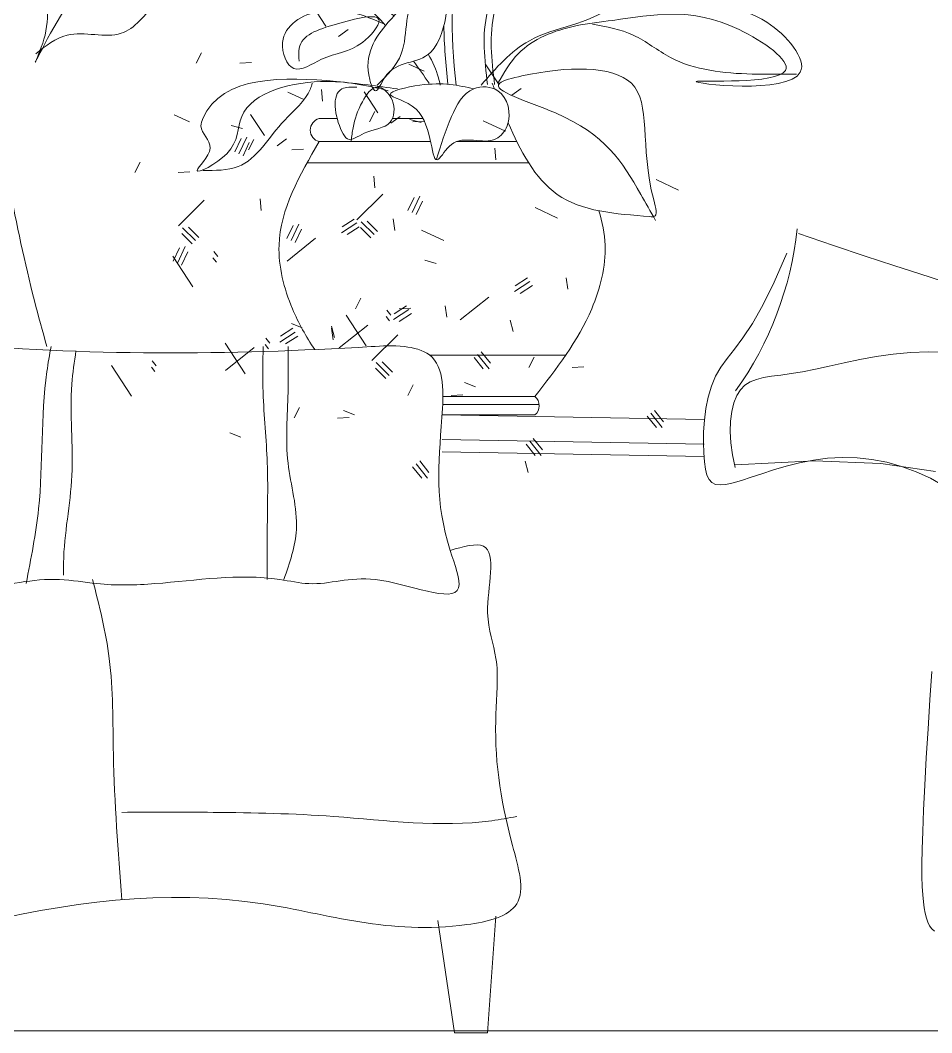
# Model space of a CAD drawing. Header units: metres. Extents: x -2 to 3328848, y -2 to 2725060.
# Drawn here: x 1663898.08 to 1663906.1, y 1363077.73 to 1363086.64 of the extents above; entities that cross this region are included whole.
import ezdxf

# ---------------------------------------------------------------- set-up
doc = ezdxf.new("R2010")
doc.units = ezdxf.units.M
doc.layers.get('0').update_dxf_attribs({"color": 253, "lineweight": 0})
doc.layers.add('8', color=253, linetype='Continuous', lineweight=0)
doc.layers.add('CYAN', color=253, linetype='Continuous', lineweight=0)

# ---------------------------------------------------------------- blocks, each defined once
blk = doc.blocks.new('A$C16C20323')
at = {"layer": '8'}
h = blk.add_hatch(dxfattribs=at)
h.set_pattern_fill('SWAMP', color=256, scale=10, angle=-25.01693, style=0)
h.set_pattern_definition([(205.017, (2187.62, -9811.43), (-208.1075, 145.6265), [31.75, -222.25]), (115.0169, (2173.24, -9818.15), (22.063, 253.0396), [15.875, -424.066]), (115.0169, (2169.64, -9819.83), (22.063, 253.0396), [12.7, -427.241]), (115.0169, (2176.83, -9816.47), (22.063, 253.0396), [12.7, -427.241]), (145.017, (2166.04, -9821.5), (22.0625, 253.0396), [10.16, -243.84]), (85.017, (2180.43, -9814.8), (230.17, 107.413), [10.16, -243.84])])
edge = h.paths.add_edge_path()
edge.add_spline(control_points=[(3949.4, 685.54), (3946.28, 686.68), (3943.15, 687.85), (3940.03, 689.03)], knot_values=[186.426901, 186.426901, 186.426901, 186.426901, 196.025939, 196.025939, 196.025939, 196.025939], degree=3, periodic=0)
edge.add_spline(control_points=[(3940.03, 689.03), (3922.48, 695.67), (3894.29, 707.06), (3866.72, 715.61), (3856.23, 718.86)], knot_values=[196.025939, 196.025939, 196.025939, 196.025939, 249.99819, 283.171243, 283.171243, 283.171243, 283.171243], degree=3, periodic=0)
edge.add_line((3856.23, 718.86), (3947.28, 969.25))
edge.add_spline(control_points=[(3947.28, 969.25), (3957.41, 965), (3984.03, 953.85), (4012.95, 944.47), (4030.67, 938.28)], knot_values=[196.025939, 196.025939, 196.025939, 196.025939, 229.198992, 283.171243, 283.171243, 283.171243, 283.171243], degree=3, periodic=0)
edge.add_spline(control_points=[(4030.67, 938.28), (4033.82, 937.18), (4036.96, 936.07), (4040.09, 934.94)], knot_values=[186.426901, 186.426901, 186.426901, 186.426901, 196.025939, 196.025939, 196.025939, 196.025939], degree=3, periodic=0)
edge.add_spline(control_points=[(4040.09, 934.94), (4075.75, 922.08), (4114.33, 904.91), (4139.31, 873.55), (4142.09, 869.71)], knot_values=[62.590189, 62.590189, 62.590189, 62.590189, 171.893266, 186.426901, 186.426901, 186.426901, 186.426901], degree=3, periodic=0)
edge.add_spline(control_points=[(4142.09, 869.71), (4145.32, 865.26), (4148.34, 860.58), (4151.22, 855.76)], knot_values=[45.709957, 45.709957, 45.709957, 45.709957, 62.590189, 62.590189, 62.590189, 62.590189], degree=3, periodic=0)
edge.add_spline(control_points=[(4151.22, 855.76), (4159, 842.68), (4165.68, 828.46), (4172.36, 814.24)], knot_values=[0, 0, 0, 0, 45.709957, 45.709957, 45.709957, 45.709957], degree=3, periodic=0)
edge.add_line((4172.36, 814.24), (4128.31, 693.09))
edge.add_spline(control_points=[(4128.31, 693.09), (4104.25, 681.94), (4046.11, 655), (3984.99, 672.49), (3949.4, 685.54)], knot_values=[0, 0, 0, 0, 77.123824, 186.426901, 186.426901, 186.426901, 186.426901], degree=3, periodic=0)
h = blk.add_hatch(dxfattribs=at)
h.set_pattern_fill('SWAMP', color=256, scale=10, angle=-25.01693, style=0)
h.set_pattern_definition([(205.017, (2037.35, -9862.43), (-208.1075, 145.6265), [31.75, -222.25]), (115.0169, (2022.97, -9869.14), (22.063, 253.0396), [15.875, -424.066]), (115.0169, (2019.37, -9870.82), (22.063, 253.0396), [12.7, -427.241]), (115.0169, (2026.56, -9867.46), (22.063, 253.0396), [12.7, -427.241]), (145.017, (2015.77, -9872.5), (22.0625, 253.0396), [10.16, -243.84]), (85.017, (2030.16, -9865.78), (230.17, 107.413), [10.16, -243.84])])
edge = h.paths.add_edge_path()
edge.add_spline(control_points=[(3799.13, 634.54), (3796, 635.69), (3792.88, 636.86), (3789.76, 638.04)], knot_values=[186.426901, 186.426901, 186.426901, 186.426901, 196.025939, 196.025939, 196.025939, 196.025939], degree=3, periodic=0)
edge.add_spline(control_points=[(3789.76, 638.04), (3772.21, 644.68), (3744.02, 656.06), (3716.45, 664.61), (3705.96, 667.87)], knot_values=[196.025939, 196.025939, 196.025939, 196.025939, 249.99819, 283.171243, 283.171243, 283.171243, 283.171243], degree=3, periodic=0)
edge.add_line((3705.96, 667.87), (3797.01, 918.26))
edge.add_spline(control_points=[(3797.01, 918.26), (3807.14, 914.01), (3833.76, 902.85), (3862.68, 893.47), (3880.4, 887.29)], knot_values=[196.025939, 196.025939, 196.025939, 196.025939, 229.198992, 283.171243, 283.171243, 283.171243, 283.171243], degree=3, periodic=0)
edge.add_spline(control_points=[(3880.4, 887.29), (3883.55, 886.19), (3886.69, 885.08), (3889.82, 883.95)], knot_values=[186.426901, 186.426901, 186.426901, 186.426901, 196.025939, 196.025939, 196.025939, 196.025939], degree=3, periodic=0)
edge.add_spline(control_points=[(3889.82, 883.95), (3925.48, 871.09), (3964.06, 853.92), (3989.04, 822.56), (3991.82, 818.72)], knot_values=[62.590189, 62.590189, 62.590189, 62.590189, 171.893266, 186.426901, 186.426901, 186.426901, 186.426901], degree=3, periodic=0)
edge.add_spline(control_points=[(3991.82, 818.72), (3995.05, 814.26), (3998.07, 809.59), (4000.94, 804.76)], knot_values=[45.709957, 45.709957, 45.709957, 45.709957, 62.590189, 62.590189, 62.590189, 62.590189], degree=3, periodic=0)
edge.add_spline(control_points=[(4000.94, 804.76), (4008.72, 791.69), (4015.41, 777.47), (4022.09, 763.25)], knot_values=[0, 0, 0, 0, 45.709957, 45.709957, 45.709957, 45.709957], degree=3, periodic=0)
edge.add_line((4022.09, 763.25), (3978.03, 642.09))
edge.add_spline(control_points=[(3978.03, 642.09), (3953.98, 630.95), (3895.84, 604), (3834.72, 621.49), (3799.13, 634.54)], knot_values=[0, 0, 0, 0, 77.123824, 186.426901, 186.426901, 186.426901, 186.426901], degree=3, periodic=0)
h = blk.add_hatch(dxfattribs=at)
h.set_pattern_fill('SWAMP', color=256, scale=10, angle=45, style=0)
h.set_pattern_definition([(237.018, (-6698.01, 415.2), (115.3844, -226.279), [31.75, -222.25]), (327.018, (-6706.66, 401.87), (253.6557, -13.2133), [15.875, -424.066]), (327.018, (-6708.82, 398.54), (253.6557, -13.2133), [12.7, -427.241]), (327.018, (-6704.5, 405.2), (253.6557, -13.2133), [12.7, -427.241]), (297.018, (-6710.98, 395.21), (253.6557, -13.2137), [10.16, -243.84]), (357.018, (-6702.34, 408.53), (138.2713, 213.0654), [10.16, -243.84])])
edge = h.paths.add_edge_path()
edge.add_spline(control_points=[(3941.82, 705.42), (3942.52, 702.16), (3943.24, 698.91), (3943.98, 695.65)], knot_values=[186.426901, 186.426901, 186.426901, 186.426901, 196.025939, 196.025939, 196.025939, 196.025939], degree=3, periodic=0)
edge.add_spline(control_points=[(3943.98, 695.65), (3948.12, 677.36), (3955.49, 647.86), (3960.14, 619.37), (3961.91, 608.52)], knot_values=[196.025939, 196.025939, 196.025939, 196.025939, 249.99819, 283.171243, 283.171243, 283.171243, 283.171243], degree=3, periodic=0)
edge.add_line((3961.91, 608.52), (4222.5, 664))
edge.add_spline(control_points=[(4222.5, 664), (4219.7, 674.62), (4212.34, 702.54), (4207.06, 732.48), (4203.39, 750.88)], knot_values=[196.025939, 196.025939, 196.025939, 196.025939, 229.198992, 283.171243, 283.171243, 283.171243, 283.171243], degree=3, periodic=0)
edge.add_spline(control_points=[(4203.39, 750.88), (4202.73, 754.15), (4202.07, 757.42), (4201.38, 760.68)], knot_values=[186.426901, 186.426901, 186.426901, 186.426901, 196.025939, 196.025939, 196.025939, 196.025939], degree=3, periodic=0)
edge.add_spline(control_points=[(4201.38, 760.68), (4193.59, 797.77), (4181.93, 838.36), (4154.34, 867.44), (4150.92, 870.73)], knot_values=[62.590189, 62.590189, 62.590189, 62.590189, 171.893266, 186.426901, 186.426901, 186.426901, 186.426901], degree=3, periodic=0)
edge.add_spline(control_points=[(4150.92, 870.73), (4146.95, 874.54), (4142.74, 878.18), (4138.36, 881.7)], knot_values=[45.709957, 45.709957, 45.709957, 45.709957, 62.590189, 62.590189, 62.590189, 62.590189], degree=3, periodic=0)
edge.add_spline(control_points=[(4138.36, 881.7), (4126.49, 891.21), (4113.33, 899.8), (4100.18, 908.39)], knot_values=[0, 0, 0, 0, 45.709957, 45.709957, 45.709957, 45.709957], degree=3, periodic=0)
edge.add_line((4100.18, 908.39), (3974.08, 881.55))
edge.add_spline(control_points=[(3974.08, 881.55), (3959.71, 859.27), (3924.97, 805.42), (3933.83, 742.47), (3941.82, 705.42)], knot_values=[0, 0, 0, 0, 77.123824, 186.426901, 186.426901, 186.426901, 186.426901], degree=3, periodic=0)
h = blk.add_hatch(dxfattribs=at)
h.set_pattern_fill('SWAMP', color=256, scale=10, angle=-25.01693, style=0)
h.set_pattern_definition([(205.017, (2142.41, -9886.72), (-208.1075, 145.6265), [31.75, -222.25]), (115.0169, (2128.03, -9893.43), (22.063, 253.0396), [15.875, -424.066]), (115.0169, (2124.43, -9895.11), (22.063, 253.0396), [12.7, -427.241]), (115.0169, (2131.62, -9891.75), (22.063, 253.0396), [12.7, -427.241]), (145.017, (2120.83, -9896.79), (22.0625, 253.0396), [10.16, -243.84]), (85.017, (2135.22, -9890.07), (230.17, 107.413), [10.16, -243.84])])
edge = h.paths.add_edge_path()
edge.add_spline(control_points=[(3904.19, 610.26), (3901.06, 611.4), (3897.94, 612.57), (3894.82, 613.75)], knot_values=[186.426901, 186.426901, 186.426901, 186.426901, 196.025939, 196.025939, 196.025939, 196.025939], degree=3, periodic=0)
edge.add_spline(control_points=[(3894.82, 613.75), (3877.27, 620.39), (3849.08, 631.77), (3821.51, 640.32), (3811.02, 643.58)], knot_values=[196.025939, 196.025939, 196.025939, 196.025939, 249.99819, 283.171243, 283.171243, 283.171243, 283.171243], degree=3, periodic=0)
edge.add_line((3811.02, 643.58), (3902.07, 893.97))
edge.add_spline(control_points=[(3902.07, 893.97), (3912.2, 889.72), (3938.82, 878.57), (3967.74, 869.18), (3985.46, 863)], knot_values=[196.025939, 196.025939, 196.025939, 196.025939, 229.198992, 283.171243, 283.171243, 283.171243, 283.171243], degree=3, periodic=0)
edge.add_spline(control_points=[(3985.46, 863), (3988.61, 861.9), (3991.75, 860.79), (3994.88, 859.66)], knot_values=[186.426901, 186.426901, 186.426901, 186.426901, 196.025939, 196.025939, 196.025939, 196.025939], degree=3, periodic=0)
edge.add_spline(control_points=[(3994.88, 859.66), (4030.54, 846.8), (4069.12, 829.63), (4094.1, 798.27), (4096.88, 794.43)], knot_values=[62.590189, 62.590189, 62.590189, 62.590189, 171.893266, 186.426901, 186.426901, 186.426901, 186.426901], degree=3, periodic=0)
edge.add_spline(control_points=[(4096.88, 794.43), (4100.11, 789.97), (4103.13, 785.3), (4106, 780.47)], knot_values=[45.709957, 45.709957, 45.709957, 45.709957, 62.590189, 62.590189, 62.590189, 62.590189], degree=3, periodic=0)
edge.add_spline(control_points=[(4106, 780.47), (4113.78, 767.4), (4120.47, 753.18), (4127.15, 738.96)], knot_values=[0, 0, 0, 0, 45.709957, 45.709957, 45.709957, 45.709957], degree=3, periodic=0)
edge.add_line((4127.15, 738.96), (4083.09, 617.8))
edge.add_spline(control_points=[(4083.09, 617.8), (4059.04, 606.66), (4000.9, 579.72), (3939.78, 597.21), (3904.19, 610.26)], knot_values=[0, 0, 0, 0, 77.123824, 186.426901, 186.426901, 186.426901, 186.426901], degree=3, periodic=0)
h = blk.add_hatch(dxfattribs=at)
h.set_pattern_fill('SWAMP', color=256, scale=10, angle=-25.01693, style=0)
h.set_pattern_definition([(205.017, (2241.02, -9906.3), (-208.1075, 145.6265), [31.75, -222.25]), (115.0169, (2226.64, -9913.01), (22.063, 253.0396), [15.875, -424.066]), (115.0169, (2223.04, -9914.69), (22.063, 253.0396), [12.7, -427.241]), (115.0169, (2230.23, -9911.33), (22.063, 253.0396), [12.7, -427.241]), (145.017, (2219.44, -9916.36), (22.0625, 253.0396), [10.16, -243.84]), (85.017, (2233.83, -9909.65), (230.17, 107.413), [10.16, -243.84])])
edge = h.paths.add_edge_path()
edge.add_spline(control_points=[(4002.8, 590.68), (3999.67, 591.82), (3996.55, 592.99), (3993.43, 594.17)], knot_values=[186.426901, 186.426901, 186.426901, 186.426901, 196.025939, 196.025939, 196.025939, 196.025939], degree=3, periodic=0)
edge.add_spline(control_points=[(3993.43, 594.17), (3975.88, 600.81), (3947.69, 612.2), (3920.12, 620.75), (3909.63, 624)], knot_values=[196.025939, 196.025939, 196.025939, 196.025939, 249.99819, 283.171243, 283.171243, 283.171243, 283.171243], degree=3, periodic=0)
edge.add_line((3909.63, 624), (4000.68, 874.39))
edge.add_spline(control_points=[(4000.68, 874.39), (4010.81, 870.14), (4037.43, 858.99), (4066.35, 849.61), (4084.07, 843.42)], knot_values=[196.025939, 196.025939, 196.025939, 196.025939, 229.198992, 283.171243, 283.171243, 283.171243, 283.171243], degree=3, periodic=0)
edge.add_spline(control_points=[(4084.07, 843.42), (4087.22, 842.32), (4090.36, 841.21), (4093.49, 840.08)], knot_values=[186.426901, 186.426901, 186.426901, 186.426901, 196.025939, 196.025939, 196.025939, 196.025939], degree=3, periodic=0)
edge.add_spline(control_points=[(4093.49, 840.08), (4129.15, 827.22), (4167.73, 810.05), (4192.71, 778.69), (4195.49, 774.85)], knot_values=[62.590189, 62.590189, 62.590189, 62.590189, 171.893266, 186.426901, 186.426901, 186.426901, 186.426901], degree=3, periodic=0)
edge.add_spline(control_points=[(4195.49, 774.85), (4198.72, 770.4), (4201.74, 765.72), (4204.61, 760.9)], knot_values=[45.709957, 45.709957, 45.709957, 45.709957, 62.590189, 62.590189, 62.590189, 62.590189], degree=3, periodic=0)
edge.add_spline(control_points=[(4204.61, 760.9), (4212.4, 747.82), (4219.08, 733.6), (4225.76, 719.38)], knot_values=[0, 0, 0, 0, 45.709957, 45.709957, 45.709957, 45.709957], degree=3, periodic=0)
edge.add_line((4225.76, 719.38), (4181.7, 598.23))
edge.add_spline(control_points=[(4181.7, 598.23), (4157.65, 587.08), (4099.51, 560.14), (4038.39, 577.63), (4002.8, 590.68)], knot_values=[0, 0, 0, 0, 77.123824, 186.426901, 186.426901, 186.426901, 186.426901], degree=3, periodic=0)
h = blk.add_hatch(dxfattribs=at)
h.set_pattern_fill('SWAMP', color=256, scale=10, angle=45, style=0)
h.set_pattern_definition([(237.018, (-6848.29, 364.2), (115.3844, -226.279), [31.75, -222.25]), (327.018, (-6856.93, 350.88), (253.6557, -13.2133), [15.875, -424.066]), (327.018, (-6859.09, 347.55), (253.6557, -13.2133), [12.7, -427.241]), (327.018, (-6854.77, 354.21), (253.6557, -13.2133), [12.7, -427.241]), (297.018, (-6861.25, 344.22), (253.6557, -13.2137), [10.16, -243.84]), (357.018, (-6852.6, 357.54), (138.2713, 213.0654), [10.16, -243.84])])
edge = h.paths.add_edge_path()
edge.add_spline(control_points=[(3791.55, 654.42), (3792.25, 651.17), (3792.97, 647.91), (3793.71, 644.66)], knot_values=[186.426901, 186.426901, 186.426901, 186.426901, 196.025939, 196.025939, 196.025939, 196.025939], degree=3, periodic=0)
edge.add_spline(control_points=[(3793.71, 644.66), (3797.85, 626.36), (3805.22, 596.86), (3809.87, 568.37), (3811.64, 557.53)], knot_values=[196.025939, 196.025939, 196.025939, 196.025939, 249.99819, 283.171243, 283.171243, 283.171243, 283.171243], degree=3, periodic=0)
edge.add_line((3811.64, 557.53), (4072.23, 613.01))
edge.add_spline(control_points=[(4072.23, 613.01), (4069.43, 623.63), (4062.07, 651.54), (4056.78, 681.48), (4053.11, 699.88)], knot_values=[196.025939, 196.025939, 196.025939, 196.025939, 229.198992, 283.171243, 283.171243, 283.171243, 283.171243], degree=3, periodic=0)
edge.add_spline(control_points=[(4053.11, 699.88), (4052.46, 703.16), (4051.8, 706.42), (4051.11, 709.68)], knot_values=[186.426901, 186.426901, 186.426901, 186.426901, 196.025939, 196.025939, 196.025939, 196.025939], degree=3, periodic=0)
edge.add_spline(control_points=[(4051.11, 709.68), (4043.32, 746.78), (4031.66, 787.36), (4004.06, 816.45), (4000.65, 819.73)], knot_values=[62.590189, 62.590189, 62.590189, 62.590189, 171.893266, 186.426901, 186.426901, 186.426901, 186.426901], degree=3, periodic=0)
edge.add_spline(control_points=[(4000.65, 819.73), (3996.68, 823.55), (3992.47, 827.19), (3988.09, 830.7)], knot_values=[45.709957, 45.709957, 45.709957, 45.709957, 62.590189, 62.590189, 62.590189, 62.590189], degree=3, periodic=0)
edge.add_spline(control_points=[(3988.09, 830.7), (3976.22, 840.22), (3963.06, 848.81), (3949.9, 857.4)], knot_values=[0, 0, 0, 0, 45.709957, 45.709957, 45.709957, 45.709957], degree=3, periodic=0)
edge.add_line((3949.9, 857.4), (3823.81, 830.56))
edge.add_spline(control_points=[(3823.81, 830.56), (3809.44, 808.28), (3774.7, 754.43), (3783.55, 691.48), (3791.55, 654.42)], knot_values=[0, 0, 0, 0, 77.123824, 186.426901, 186.426901, 186.426901, 186.426901], degree=3, periodic=0)
h = blk.add_hatch(dxfattribs=at)
h.set_pattern_fill('SWAMP', color=256, scale=10, angle=45, style=0)
h.set_pattern_definition([(135, (-6628.95, -1192.85), (65.7397, 245.345), [31.75, -222.25]), (45, (-6640.18, -1181.62), (245.3448, 65.7397), [15.875, -424.066]), (45, (-6642.98, -1178.81), (245.3448, 65.7397), [12.7, -427.241]), (45, (-6637.37, -1184.43), (245.3448, 65.7397), [12.7, -427.241]), (75, (-6645.8, -1176), (245.3447, 65.74), [10.16, -243.84]), (15, (-6634.57, -1187.23), (179.605, -179.6047), [10.16, -243.84])])
edge = h.paths.add_edge_path()
edge.add_spline(control_points=[(3838.11, 738.71), (3838.12, 742.04), (3838.15, 745.37), (3838.19, 748.71)], knot_values=[186.426901, 186.426901, 186.426901, 186.426901, 196.025939, 196.025939, 196.025939, 196.025939], degree=3, periodic=0)
edge.add_spline(control_points=[(3838.19, 748.71), (3838.43, 767.47), (3839.5, 797.85), (3838.11, 826.69), (3837.59, 837.66)], knot_values=[196.025939, 196.025939, 196.025939, 196.025939, 249.99819, 283.171243, 283.171243, 283.171243, 283.171243], degree=3, periodic=0)
edge.add_line((3837.59, 837.66), (4104.02, 837.66))
edge.add_spline(control_points=[(4104.02, 837.66), (4103.49, 826.69), (4102.1, 797.85), (4103.17, 767.47), (4103.41, 748.71)], knot_values=[196.025939, 196.025939, 196.025939, 196.025939, 229.198992, 283.171243, 283.171243, 283.171243, 283.171243], degree=3, periodic=0)
edge.add_spline(control_points=[(4103.41, 748.71), (4103.45, 745.37), (4103.48, 742.04), (4103.49, 738.71)], knot_values=[186.426901, 186.426901, 186.426901, 186.426901, 196.025939, 196.025939, 196.025939, 196.025939], degree=3, periodic=0)
edge.add_spline(control_points=[(4103.49, 738.71), (4103.59, 700.8), (4100.64, 658.68), (4079.7, 624.48), (4077.05, 620.56)], knot_values=[62.590189, 62.590189, 62.590189, 62.590189, 171.893266, 186.426901, 186.426901, 186.426901, 186.426901], degree=3, periodic=0)
edge.add_spline(control_points=[(4077.05, 620.56), (4073.96, 616), (4070.6, 611.57), (4067.05, 607.21)], knot_values=[45.709957, 45.709957, 45.709957, 45.709957, 62.590189, 62.590189, 62.590189, 62.590189], degree=3, periodic=0)
edge.add_spline(control_points=[(4067.05, 607.21), (4057.42, 595.43), (4046.34, 584.29), (4035.26, 573.15)], knot_values=[0, 0, 0, 0, 45.709957, 45.709957, 45.709957, 45.709957], degree=3, periodic=0)
edge.add_line((4035.26, 573.15), (3906.34, 573.15))
edge.add_spline(control_points=[(3906.34, 573.15), (3887.65, 591.95), (3842.46, 637.38), (3838.01, 700.8), (3838.11, 738.71)], knot_values=[0, 0, 0, 0, 77.123824, 186.426901, 186.426901, 186.426901, 186.426901], degree=3, periodic=0)
h = blk.add_hatch(dxfattribs=at)
h.set_pattern_fill('SWAMP', color=256, scale=10, angle=45, style=0)
h.set_pattern_definition([(237.018, (-6743.23, 339.9), (115.3844, -226.279), [31.75, -222.25]), (327.018, (-6751.87, 326.59), (253.6557, -13.2133), [15.875, -424.066]), (327.018, (-6754.03, 323.26), (253.6557, -13.2133), [12.7, -427.241]), (327.018, (-6749.71, 329.92), (253.6557, -13.2133), [12.7, -427.241]), (297.018, (-6756.2, 319.93), (253.6557, -13.2137), [10.16, -243.84]), (357.018, (-6747.55, 333.25), (138.2713, 213.0654), [10.16, -243.84])])
edge = h.paths.add_edge_path()
edge.add_spline(control_points=[(3896.61, 630.14), (3897.31, 626.88), (3898.03, 623.63), (3898.77, 620.37)], knot_values=[186.426901, 186.426901, 186.426901, 186.426901, 196.025939, 196.025939, 196.025939, 196.025939], degree=3, periodic=0)
edge.add_spline(control_points=[(3898.77, 620.37), (3902.91, 602.07), (3910.28, 572.57), (3914.93, 544.09), (3916.7, 533.24)], knot_values=[196.025939, 196.025939, 196.025939, 196.025939, 249.99819, 283.171243, 283.171243, 283.171243, 283.171243], degree=3, periodic=0)
edge.add_line((3916.7, 533.24), (4177.29, 588.72))
edge.add_spline(control_points=[(4177.29, 588.72), (4174.49, 599.34), (4167.13, 627.25), (4161.84, 657.2), (4158.17, 675.6)], knot_values=[196.025939, 196.025939, 196.025939, 196.025939, 229.198992, 283.171243, 283.171243, 283.171243, 283.171243], degree=3, periodic=0)
edge.add_spline(control_points=[(4158.17, 675.6), (4157.52, 678.87), (4156.86, 682.14), (4156.17, 685.39)], knot_values=[186.426901, 186.426901, 186.426901, 186.426901, 196.025939, 196.025939, 196.025939, 196.025939], degree=3, periodic=0)
edge.add_spline(control_points=[(4156.17, 685.39), (4148.38, 722.49), (4136.72, 763.08), (4109.12, 792.16), (4105.71, 795.44)], knot_values=[62.590189, 62.590189, 62.590189, 62.590189, 171.893266, 186.426901, 186.426901, 186.426901, 186.426901], degree=3, periodic=0)
edge.add_spline(control_points=[(4105.71, 795.44), (4101.74, 799.26), (4097.53, 802.9), (4093.15, 806.41)], knot_values=[45.709957, 45.709957, 45.709957, 45.709957, 62.590189, 62.590189, 62.590189, 62.590189], degree=3, periodic=0)
edge.add_spline(control_points=[(4093.15, 806.41), (4081.28, 815.93), (4068.12, 824.52), (4054.96, 833.11)], knot_values=[0, 0, 0, 0, 45.709957, 45.709957, 45.709957, 45.709957], degree=3, periodic=0)
edge.add_line((4054.96, 833.11), (3928.87, 806.27))
edge.add_spline(control_points=[(3928.87, 806.27), (3914.5, 783.99), (3879.76, 730.14), (3888.61, 667.19), (3896.61, 630.14)], knot_values=[0, 0, 0, 0, 77.123824, 186.426901, 186.426901, 186.426901, 186.426901], degree=3, periodic=0)
h = blk.add_hatch(dxfattribs=at)
h.set_pattern_fill('SWAMP', color=256, scale=10, angle=45, style=0)
h.set_pattern_definition([(135, (-6473.97, -1198.04), (65.7397, 245.345), [31.75, -222.25]), (45, (-6485.19, -1186.82), (245.3448, 65.7397), [15.875, -424.066]), (45, (-6488, -1184.01), (245.3448, 65.7397), [12.7, -427.241]), (45, (-6482.38, -1189.62), (245.3448, 65.7397), [12.7, -427.241]), (75, (-6490.8, -1181.2), (245.3447, 65.74), [10.16, -243.84]), (15, (-6479.58, -1192.43), (179.605, -179.6047), [10.16, -243.84])])
edge = h.paths.add_edge_path()
edge.add_spline(control_points=[(3993.1, 733.51), (3993.11, 736.84), (3993.14, 740.17), (3993.18, 743.51)], knot_values=[186.426901, 186.426901, 186.426901, 186.426901, 196.025939, 196.025939, 196.025939, 196.025939], degree=3, periodic=0)
edge.add_spline(control_points=[(3993.18, 743.51), (3993.42, 762.27), (3994.49, 792.66), (3993.1, 821.49), (3992.57, 832.46)], knot_values=[196.025939, 196.025939, 196.025939, 196.025939, 249.99819, 283.171243, 283.171243, 283.171243, 283.171243], degree=3, periodic=0)
edge.add_line((3992.57, 832.46), (4259, 832.46))
edge.add_spline(control_points=[(4259, 832.46), (4258.47, 821.49), (4257.09, 792.66), (4258.16, 762.27), (4258.4, 743.51)], knot_values=[196.025939, 196.025939, 196.025939, 196.025939, 229.198992, 283.171243, 283.171243, 283.171243, 283.171243], degree=3, periodic=0)
edge.add_spline(control_points=[(4258.4, 743.51), (4258.44, 740.17), (4258.47, 736.84), (4258.48, 733.51)], knot_values=[186.426901, 186.426901, 186.426901, 186.426901, 196.025939, 196.025939, 196.025939, 196.025939], degree=3, periodic=0)
edge.add_spline(control_points=[(4258.48, 733.51), (4258.58, 695.6), (4255.62, 653.48), (4234.69, 619.29), (4232.03, 615.36)], knot_values=[62.590189, 62.590189, 62.590189, 62.590189, 171.893266, 186.426901, 186.426901, 186.426901, 186.426901], degree=3, periodic=0)
edge.add_spline(control_points=[(4232.03, 615.36), (4228.95, 610.81), (4225.59, 606.37), (4222.03, 602.02)], knot_values=[45.709957, 45.709957, 45.709957, 45.709957, 62.590189, 62.590189, 62.590189, 62.590189], degree=3, periodic=0)
edge.add_spline(control_points=[(4222.03, 602.02), (4212.41, 590.24), (4201.33, 579.1), (4190.25, 567.96)], knot_values=[0, 0, 0, 0, 45.709957, 45.709957, 45.709957, 45.709957], degree=3, periodic=0)
edge.add_line((4190.25, 567.96), (4061.33, 567.96))
edge.add_spline(control_points=[(4061.33, 567.96), (4042.63, 586.75), (3997.44, 632.19), (3993, 695.6), (3993.1, 733.51)], knot_values=[0, 0, 0, 0, 77.123824, 186.426901, 186.426901, 186.426901, 186.426901], degree=3, periodic=0)
h = blk.add_hatch(dxfattribs=at)
h.set_pattern_fill('SWAMP', color=256, scale=10, angle=45, style=0)
h.set_pattern_definition([(237.018, (-6644.62, 320.33), (115.3844, -226.279), [31.75, -222.25]), (327.018, (-6653.26, 307.01), (253.6557, -13.2133), [15.875, -424.066]), (327.018, (-6655.42, 303.68), (253.6557, -13.2133), [12.7, -427.241]), (327.018, (-6651.1, 310.34), (253.6557, -13.2133), [12.7, -427.241]), (297.018, (-6657.58, 300.36), (253.6557, -13.2137), [10.16, -243.84]), (357.018, (-6648.94, 313.67), (138.2713, 213.0654), [10.16, -243.84])])
edge = h.paths.add_edge_path()
edge.add_spline(control_points=[(3995.22, 610.56), (3995.92, 607.3), (3996.64, 604.05), (3997.38, 600.79)], knot_values=[186.426901, 186.426901, 186.426901, 186.426901, 196.025939, 196.025939, 196.025939, 196.025939], degree=3, periodic=0)
edge.add_spline(control_points=[(3997.38, 600.79), (4001.52, 582.5), (4008.89, 553), (4013.54, 524.51), (4015.31, 513.66)], knot_values=[196.025939, 196.025939, 196.025939, 196.025939, 249.99819, 283.171243, 283.171243, 283.171243, 283.171243], degree=3, periodic=0)
edge.add_line((4015.31, 513.66), (4275.9, 569.14))
edge.add_spline(control_points=[(4275.9, 569.14), (4273.1, 579.76), (4265.74, 607.68), (4260.45, 637.62), (4256.79, 656.02)], knot_values=[196.025939, 196.025939, 196.025939, 196.025939, 229.198992, 283.171243, 283.171243, 283.171243, 283.171243], degree=3, periodic=0)
edge.add_spline(control_points=[(4256.79, 656.02), (4256.13, 659.29), (4255.47, 662.56), (4254.78, 665.82)], knot_values=[186.426901, 186.426901, 186.426901, 186.426901, 196.025939, 196.025939, 196.025939, 196.025939], degree=3, periodic=0)
edge.add_spline(control_points=[(4254.78, 665.82), (4246.99, 702.91), (4235.33, 743.5), (4207.73, 772.58), (4204.32, 775.87)], knot_values=[62.590189, 62.590189, 62.590189, 62.590189, 171.893266, 186.426901, 186.426901, 186.426901, 186.426901], degree=3, periodic=0)
edge.add_spline(control_points=[(4204.32, 775.87), (4200.35, 779.68), (4196.14, 783.32), (4191.76, 786.84)], knot_values=[45.709957, 45.709957, 45.709957, 45.709957, 62.590189, 62.590189, 62.590189, 62.590189], degree=3, periodic=0)
edge.add_spline(control_points=[(4191.76, 786.84), (4179.89, 796.36), (4166.73, 804.94), (4153.57, 813.53)], knot_values=[0, 0, 0, 0, 45.709957, 45.709957, 45.709957, 45.709957], degree=3, periodic=0)
edge.add_line((4153.57, 813.53), (4027.48, 786.69))
edge.add_spline(control_points=[(4027.48, 786.69), (4013.11, 764.41), (3978.37, 710.57), (3987.23, 647.61), (3995.22, 610.56)], knot_values=[0, 0, 0, 0, 77.123824, 186.426901, 186.426901, 186.426901, 186.426901], degree=3, periodic=0)
h = blk.add_hatch(dxfattribs=at)
h.set_pattern_fill('SWAMP', color=256, scale=10, angle=45, style=0)
h.set_pattern_definition([(141.3596, (4718.45, 11388.06), (-236.553, -92.5115), [31.75, -222.25]), (231.3596, (4706.05, 11397.97), (-38.1588, -251.1169), [15.875, -424.066]), (231.3596, (4702.95, 11400.45), (-38.1588, -251.1169), [12.7, -427.241]), (231.3596, (4709.15, 11395.49), (-38.1588, -251.1169), [12.7, -427.241]), (201.3596, (4699.85, 11402.93), (-38.1593, -251.117), [10.16, -243.84]), (261.3596, (4712.25, 11393.02), (198.394, -158.6053), [10.16, -243.84])])
edge = h.paths.add_edge_path()
edge.add_spline(control_points=[(3958.2, 771.45), (3954.89, 771.08), (3951.58, 770.68), (3948.27, 770.27)], knot_values=[186.426901, 186.426901, 186.426901, 186.426901, 196.025939, 196.025939, 196.025939, 196.025939], degree=3, periodic=0)
edge.add_spline(control_points=[(3948.27, 770.27), (3929.65, 767.95), (3899.57, 763.52), (3870.76, 761.71), (3859.79, 761.01)], knot_values=[196.025939, 196.025939, 196.025939, 196.025939, 249.99819, 283.171243, 283.171243, 283.171243, 283.171243], degree=3, periodic=0)
edge.add_line((3859.79, 761.01), (3889.31, 496.22))
edge.add_spline(control_points=[(3889.31, 496.22), (3900.16, 497.96), (3928.66, 502.54), (3958.97, 504.84), (3977.64, 506.68)], knot_values=[196.025939, 196.025939, 196.025939, 196.025939, 229.198992, 283.171243, 283.171243, 283.171243, 283.171243], degree=3, periodic=0)
edge.add_spline(control_points=[(3977.64, 506.68), (3980.97, 507.01), (3984.28, 507.35), (3987.59, 507.71)], knot_values=[186.426901, 186.426901, 186.426901, 186.426901, 196.025939, 196.025939, 196.025939, 196.025939], degree=3, periodic=0)
edge.add_spline(control_points=[(3987.59, 507.71), (4025.28, 511.8), (4066.82, 519.41), (4098.48, 544), (4102.08, 547.07)], knot_values=[62.590189, 62.590189, 62.590189, 62.590189, 171.893266, 186.426901, 186.426901, 186.426901, 186.426901], degree=3, periodic=0)
edge.add_spline(control_points=[(4102.08, 547.07), (4106.27, 550.65), (4110.31, 554.47), (4114.24, 558.49)], knot_values=[45.709957, 45.709957, 45.709957, 45.709957, 62.590189, 62.590189, 62.590189, 62.590189], degree=3, periodic=0)
edge.add_spline(control_points=[(4114.24, 558.49), (4124.88, 569.36), (4134.72, 581.61), (4144.57, 593.86)], knot_values=[0, 0, 0, 0, 45.709957, 45.709957, 45.709957, 45.709957], degree=3, periodic=0)
edge.add_line((4144.57, 593.86), (4130.29, 721.98))
edge.add_spline(control_points=[(4130.29, 721.98), (4109.54, 738.48), (4059.38, 778.36), (3995.86, 775.75), (3958.2, 771.45)], knot_values=[0, 0, 0, 0, 77.123824, 186.426901, 186.426901, 186.426901, 186.426901], degree=3, periodic=0)
h = blk.add_hatch(dxfattribs=at)
h.set_pattern_fill('SWAMP', color=256, scale=10, angle=45, style=0)
h.set_pattern_definition([(141.3596, (4568.18, 11337.07), (-236.553, -92.5115), [31.75, -222.25]), (231.3596, (4555.78, 11346.98), (-38.1588, -251.1169), [15.875, -424.066]), (231.3596, (4552.68, 11349.46), (-38.1588, -251.1169), [12.7, -427.241]), (231.3596, (4558.88, 11344.5), (-38.1588, -251.1169), [12.7, -427.241]), (201.3596, (4549.58, 11351.93), (-38.1593, -251.117), [10.16, -243.84]), (261.3596, (4561.98, 11342.02), (198.394, -158.6053), [10.16, -243.84])])
edge = h.paths.add_edge_path()
edge.add_spline(control_points=[(3807.92, 720.46), (3804.62, 720.08), (3801.31, 719.68), (3798, 719.27)], knot_values=[186.426901, 186.426901, 186.426901, 186.426901, 196.025939, 196.025939, 196.025939, 196.025939], degree=3, periodic=0)
edge.add_spline(control_points=[(3798, 719.27), (3779.38, 716.95), (3749.3, 712.53), (3720.49, 710.71), (3709.52, 710.02)], knot_values=[196.025939, 196.025939, 196.025939, 196.025939, 249.99819, 283.171243, 283.171243, 283.171243, 283.171243], degree=3, periodic=0)
edge.add_line((3709.52, 710.02), (3739.03, 445.23))
edge.add_spline(control_points=[(3739.03, 445.23), (3749.88, 446.97), (3778.38, 451.54), (3808.7, 453.85), (3827.37, 455.68)], knot_values=[196.025939, 196.025939, 196.025939, 196.025939, 229.198992, 283.171243, 283.171243, 283.171243, 283.171243], degree=3, periodic=0)
edge.add_spline(control_points=[(3827.37, 455.68), (3830.69, 456.01), (3834.01, 456.35), (3837.32, 456.71)], knot_values=[186.426901, 186.426901, 186.426901, 186.426901, 196.025939, 196.025939, 196.025939, 196.025939], degree=3, periodic=0)
edge.add_spline(control_points=[(3837.32, 456.71), (3875.01, 460.81), (3916.54, 468.41), (3948.21, 493), (3951.81, 496.08)], knot_values=[62.590189, 62.590189, 62.590189, 62.590189, 171.893266, 186.426901, 186.426901, 186.426901, 186.426901], degree=3, periodic=0)
edge.add_spline(control_points=[(3951.81, 496.08), (3956, 499.65), (3960.04, 503.48), (3963.97, 507.5)], knot_values=[45.709957, 45.709957, 45.709957, 45.709957, 62.590189, 62.590189, 62.590189, 62.590189], degree=3, periodic=0)
edge.add_spline(control_points=[(3963.97, 507.5), (3974.61, 518.37), (3984.45, 530.62), (3994.3, 542.86)], knot_values=[0, 0, 0, 0, 45.709957, 45.709957, 45.709957, 45.709957], degree=3, periodic=0)
edge.add_line((3994.3, 542.86), (3980.02, 670.99))
edge.add_spline(control_points=[(3980.02, 670.99), (3959.27, 687.48), (3909.11, 727.36), (3845.59, 724.76), (3807.92, 720.46)], knot_values=[0, 0, 0, 0, 77.123824, 186.426901, 186.426901, 186.426901, 186.426901], degree=3, periodic=0)
h = blk.add_hatch(dxfattribs=at)
h.set_pattern_fill('SWAMP', color=256, scale=10, angle=45, style=0)
h.set_pattern_definition([(135, (-6641.98, -1315), (65.7397, 245.345), [31.75, -222.25]), (45, (-6653.2, -1303.77), (245.3448, 65.7397), [15.875, -424.066]), (45, (-6656.01, -1300.96), (245.3448, 65.7397), [12.7, -427.241]), (45, (-6650.4, -1306.58), (245.3448, 65.7397), [12.7, -427.241]), (75, (-6658.81, -1298.16), (245.3447, 65.74), [10.16, -243.84]), (15, (-6647.6, -1309.38), (179.605, -179.6047), [10.16, -243.84])])
edge = h.paths.add_edge_path()
edge.add_spline(control_points=[(3825.08, 616.56), (3825.09, 619.89), (3825.12, 623.22), (3825.17, 626.56)], knot_values=[186.426901, 186.426901, 186.426901, 186.426901, 196.025939, 196.025939, 196.025939, 196.025939], degree=3, periodic=0)
edge.add_spline(control_points=[(3825.17, 626.56), (3825.41, 645.32), (3826.48, 675.71), (3825.09, 704.54), (3824.56, 715.51)], knot_values=[196.025939, 196.025939, 196.025939, 196.025939, 249.99819, 283.171243, 283.171243, 283.171243, 283.171243], degree=3, periodic=0)
edge.add_line((3824.56, 715.51), (4090.99, 715.51))
edge.add_spline(control_points=[(4090.99, 715.51), (4090.46, 704.54), (4089.08, 675.71), (4090.14, 645.32), (4090.39, 626.56)], knot_values=[196.025939, 196.025939, 196.025939, 196.025939, 229.198992, 283.171243, 283.171243, 283.171243, 283.171243], degree=3, periodic=0)
edge.add_spline(control_points=[(4090.39, 626.56), (4090.43, 623.22), (4090.46, 619.89), (4090.47, 616.56)], knot_values=[186.426901, 186.426901, 186.426901, 186.426901, 196.025939, 196.025939, 196.025939, 196.025939], degree=3, periodic=0)
edge.add_spline(control_points=[(4090.47, 616.56), (4090.57, 578.65), (4087.61, 536.53), (4066.68, 502.34), (4064.02, 498.41)], knot_values=[62.590189, 62.590189, 62.590189, 62.590189, 171.893266, 186.426901, 186.426901, 186.426901, 186.426901], degree=3, periodic=0)
edge.add_spline(control_points=[(4064.02, 498.41), (4060.94, 493.86), (4057.58, 489.42), (4054.02, 485.07)], knot_values=[45.709957, 45.709957, 45.709957, 45.709957, 62.590189, 62.590189, 62.590189, 62.590189], degree=3, periodic=0)
edge.add_spline(control_points=[(4054.02, 485.07), (4044.39, 473.29), (4033.31, 462.15), (4022.23, 451.01)], knot_values=[0, 0, 0, 0, 45.709957, 45.709957, 45.709957, 45.709957], degree=3, periodic=0)
edge.add_line((4022.23, 451.01), (3893.32, 451.01))
edge.add_spline(control_points=[(3893.32, 451.01), (3874.62, 469.8), (3829.43, 515.24), (3824.98, 578.65), (3825.08, 616.56)], knot_values=[0, 0, 0, 0, 77.123824, 186.426901, 186.426901, 186.426901, 186.426901], degree=3, periodic=0)
h = blk.add_hatch(dxfattribs=at)
h.set_pattern_fill('SWAMP', color=256, scale=10, angle=45, style=0)
h.set_pattern_definition([(141.3596, (4673.24, 11312.78), (-236.553, -92.5115), [31.75, -222.25]), (231.3596, (4660.84, 11322.69), (-38.1588, -251.1169), [15.875, -424.066]), (231.3596, (4657.74, 11325.17), (-38.1588, -251.1169), [12.7, -427.241]), (231.3596, (4663.94, 11320.21), (-38.1588, -251.1169), [12.7, -427.241]), (201.3596, (4654.64, 11327.65), (-38.1593, -251.117), [10.16, -243.84]), (261.3596, (4667.04, 11317.73), (198.394, -158.6053), [10.16, -243.84])])
edge = h.paths.add_edge_path()
edge.add_spline(control_points=[(3912.98, 696.17), (3909.68, 695.79), (3906.37, 695.4), (3903.06, 694.98)], knot_values=[186.426901, 186.426901, 186.426901, 186.426901, 196.025939, 196.025939, 196.025939, 196.025939], degree=3, periodic=0)
edge.add_spline(control_points=[(3903.06, 694.98), (3884.44, 692.66), (3854.36, 688.24), (3825.55, 686.42), (3814.58, 685.73)], knot_values=[196.025939, 196.025939, 196.025939, 196.025939, 249.99819, 283.171243, 283.171243, 283.171243, 283.171243], degree=3, periodic=0)
edge.add_line((3814.58, 685.73), (3844.09, 420.94))
edge.add_spline(control_points=[(3844.09, 420.94), (3854.94, 422.68), (3883.44, 427.25), (3913.76, 429.56), (3932.43, 431.4)], knot_values=[196.025939, 196.025939, 196.025939, 196.025939, 229.198992, 283.171243, 283.171243, 283.171243, 283.171243], degree=3, periodic=0)
edge.add_spline(control_points=[(3932.43, 431.4), (3935.75, 431.72), (3939.07, 432.06), (3942.38, 432.42)], knot_values=[186.426901, 186.426901, 186.426901, 186.426901, 196.025939, 196.025939, 196.025939, 196.025939], degree=3, periodic=0)
edge.add_spline(control_points=[(3942.38, 432.42), (3980.07, 436.52), (4021.6, 444.12), (4053.27, 468.72), (4056.87, 471.79)], knot_values=[62.590189, 62.590189, 62.590189, 62.590189, 171.893266, 186.426901, 186.426901, 186.426901, 186.426901], degree=3, periodic=0)
edge.add_spline(control_points=[(4056.87, 471.79), (4061.06, 475.36), (4065.1, 479.19), (4069.03, 483.21)], knot_values=[45.709957, 45.709957, 45.709957, 45.709957, 62.590189, 62.590189, 62.590189, 62.590189], degree=3, periodic=0)
edge.add_spline(control_points=[(4069.03, 483.21), (4079.67, 494.08), (4089.51, 506.33), (4099.36, 518.57)], knot_values=[0, 0, 0, 0, 45.709957, 45.709957, 45.709957, 45.709957], degree=3, periodic=0)
edge.add_line((4099.36, 518.57), (4085.08, 646.7))
edge.add_spline(control_points=[(4085.08, 646.7), (4064.33, 663.2), (4014.17, 703.07), (3950.65, 700.47), (3912.98, 696.17)], knot_values=[0, 0, 0, 0, 77.123824, 186.426901, 186.426901, 186.426901, 186.426901], degree=3, periodic=0)
h = blk.add_hatch(dxfattribs=at)
h.set_pattern_fill('SWAMP', color=256, scale=10, angle=45, style=0)
h.set_pattern_definition([(141.3596, (4771.85, 11293.2), (-236.553, -92.5115), [31.75, -222.25]), (231.3596, (4759.45, 11303.11), (-38.1588, -251.1169), [15.875, -424.066]), (231.3596, (4756.35, 11305.59), (-38.1588, -251.1169), [12.7, -427.241]), (231.3596, (4762.55, 11300.63), (-38.1588, -251.1169), [12.7, -427.241]), (201.3596, (4753.25, 11308.07), (-38.1593, -251.117), [10.16, -243.84]), (261.3596, (4765.65, 11298.16), (198.394, -158.6053), [10.16, -243.84])])
edge = h.paths.add_edge_path()
edge.add_spline(control_points=[(4011.6, 676.59), (4008.29, 676.22), (4004.98, 675.82), (4001.67, 675.41)], knot_values=[186.426901, 186.426901, 186.426901, 186.426901, 196.025939, 196.025939, 196.025939, 196.025939], degree=3, periodic=0)
edge.add_spline(control_points=[(4001.67, 675.41), (3983.05, 673.09), (3952.97, 668.66), (3924.16, 666.85), (3913.19, 666.15)], knot_values=[196.025939, 196.025939, 196.025939, 196.025939, 249.99819, 283.171243, 283.171243, 283.171243, 283.171243], degree=3, periodic=0)
edge.add_line((3913.19, 666.15), (3942.71, 401.36))
edge.add_spline(control_points=[(3942.71, 401.36), (3953.55, 403.1), (3982.05, 407.68), (4012.37, 409.98), (4031.04, 411.82)], knot_values=[196.025939, 196.025939, 196.025939, 196.025939, 229.198992, 283.171243, 283.171243, 283.171243, 283.171243], degree=3, periodic=0)
edge.add_spline(control_points=[(4031.04, 411.82), (4034.36, 412.15), (4037.68, 412.49), (4040.99, 412.85)], knot_values=[186.426901, 186.426901, 186.426901, 186.426901, 196.025939, 196.025939, 196.025939, 196.025939], degree=3, periodic=0)
edge.add_spline(control_points=[(4040.99, 412.85), (4078.68, 416.94), (4120.21, 424.55), (4151.88, 449.14), (4155.48, 452.21)], knot_values=[62.590189, 62.590189, 62.590189, 62.590189, 171.893266, 186.426901, 186.426901, 186.426901, 186.426901], degree=3, periodic=0)
edge.add_spline(control_points=[(4155.48, 452.21), (4159.67, 455.79), (4163.71, 459.61), (4167.64, 463.63)], knot_values=[45.709957, 45.709957, 45.709957, 45.709957, 62.590189, 62.590189, 62.590189, 62.590189], degree=3, periodic=0)
edge.add_spline(control_points=[(4167.64, 463.63), (4178.28, 474.5), (4188.12, 486.75), (4197.97, 499)], knot_values=[0, 0, 0, 0, 45.709957, 45.709957, 45.709957, 45.709957], degree=3, periodic=0)
edge.add_line((4197.97, 499), (4183.69, 627.12))
edge.add_spline(control_points=[(4183.69, 627.12), (4162.94, 643.62), (4112.78, 683.5), (4049.26, 680.89), (4011.6, 676.59)], knot_values=[0, 0, 0, 0, 77.123824, 186.426901, 186.426901, 186.426901, 186.426901], degree=3, periodic=0)
for p, q in [((3936.34, 520.43), (3708.96, 516.38)), ((3936.34, 509.76), (3708.96, 505.7))]:
    blk.add_line(p, q, dxfattribs=at)
for points in [[(3979.49, 798.98), (3952.84, 798.98)], [(4042.97, 798.98), (4027.33, 798.98)], [(3923.9, 778.98), (3871.45, 778.98)], [(4042.97, 778.98), (3946.3, 778.98)], [(4053.44, 760.64), (3861.21, 760.64)], [(3947.09, 593.74), (3829.01, 593.74)], [(3935.63, 557.82), (3855.88, 557.82)], [(3935.82, 550.77), (3852, 550.77)], [(3936.34, 541.79), (3855.88, 541.79)]]:
    blk.add_lwpolyline(points, dxfattribs=at)
for points in [[(4042.97, 798.98, -0.772149), (4042.97, 778.98, -0.128573)], [(3855.88, 557.82, 0.489966), (3855.88, 541.79, -2.921307)]]:
    blk.add_lwpolyline(points, format="xyb", dxfattribs=at)
blk.add_arc((3918.68, 733.03), 291.91, 185.82963, 215.71064, dxfattribs=at)
for points, knots in [([(3924.08, 827.88), (3928.83, 872.3), (3932.36, 925.19), (3892.5, 988.32), (3933.24, 1058.29), (3885.94, 1104.83), (3853.14, 1135.44)], [11.294392, 11.294392, 11.294392, 11.294392, 139.609811, 165.489012, 224.226826, 339.825567, 339.825567, 339.825567, 339.825567]), ([(3890.78, 828.66), (3893.31, 850.13), (3899.59, 903.33), (3849.01, 959.5), (3858.78, 1007.69), (3851.62, 1023.8), (3850.21, 1026.78)], [0, 0, 0, 0, 63.039463, 156.230614, 195.71813, 204.763527, 204.763527, 204.763527, 204.763527]), ([(3896.92, 828.66), (3899.45, 850.13), (3905.73, 903.33), (3855.15, 959.5), (3864.66, 1006.41), (3858.81, 1021.31), (3858.05, 1023.06)], [0, 0, 0, 0, 63.039463, 156.230614, 195.71813, 201.007932, 201.007932, 201.007932, 201.007932]), ([(3985.38, 879.79), (3991.14, 886.32), (4044.02, 940.95), (4139.76, 976.5), (4222.03, 933.2), (4255.45, 921.14), (4299.2, 826.01), (4273.22, 884.66), (4289.36, 929.01), (4223.58, 990.3), (4159.62, 959.22), (4102.92, 977.61), (4071.98, 951.42), (4039.29, 926.1), (4006.88, 909.63), (3984.78, 893.76), (3978.08, 888.2)], [63.260012, 63.260012, 63.260012, 63.260012, 89.174519, 286.804166, 297.603409, 364.227136, 425.451555, 449.346283, 502.472298, 569.600601, 656.63166, 693.814338, 734.946826, 767.132163, 819.857284, 844.85946, 844.85946, 844.85946, 844.85946]), ([(3948.35, 854.77), (3944.54, 848.37), (3940.61, 839.58), (3938.39, 830.16), (3937.88, 828.01)], [888.737099, 888.737099, 888.737099, 888.737099, 911.102187, 917.728579, 917.728579, 917.728579, 917.728579]), ([(3879.02, 795.43), (3868.74, 771.63), (3841.62, 719.74), (3784.92, 716.38), (3748.26, 713.27), (3766.49, 770.83), (3744.82, 846.35), (3836.73, 844.29), (3905.76, 826.3), (3801.27, 797.29), (3776.98, 756.03), (3755.41, 718.32), (3751.06, 710.7)], [36.792866, 36.792866, 36.792866, 36.792866, 112.229839, 195.035705, 198.256855, 212.719123, 315.783278, 411.025064, 431.392914, 486.125275, 588.536175, 614.461517, 614.461517, 614.461517, 614.461517]), ([(4046.9, 598.56), (4054.28, 609.78), (4070.19, 637.81), (4086.69, 703.54), (4059.89, 749.79), (4042.97, 778.98)], [50.524607, 50.524607, 50.524607, 50.524607, 90.800226, 147.107455, 243.526287, 243.526287, 243.526287, 243.526287]), ([(3855.88, 557.82), (3837.15, 581.78), (3806.82, 620.6), (3791.57, 681.33), (3797.18, 709.24), (3800.3, 719.03)], [0, 0, 0, 0, 90.800226, 147.107455, 178.31127, 178.31127, 178.31127, 178.31127])]:
    blk.add_open_spline(points, degree=3, knots=knots, dxfattribs=at)
for points in [[(4019.19, 911.9), (4066.73, 922.81), (4108.61, 917.99), (4139.21, 927.64), (4184.3, 900.32), (4214.91, 873), (4261.61, 871.39), (4288.99, 855.32)], [(3902.45, 828.01), (3860.58, 866.57), (3788.1, 897.1), (3768.77, 911.57), (3725.29, 901.92), (3654.42, 882.64), (3625.43, 839.25), (3715.95, 831.22), (3638.31, 840.86), (3678.58, 876.21), (3788.1, 884.25), (3820.31, 879.43), (3870.24, 855.32), (3887.96, 829.61)], [(3958.82, 908.35), (3982.98, 882.64), (3999.09, 832.83), (3994.25, 823.19), (3986.2, 834.43), (3945.94, 856.93), (3942.72, 916.39), (3955.6, 909.96), (3971.71, 855.32), (3992.64, 828.01)], [(3986.2, 881.03), (4042.57, 892.28), (4074.78, 864.97), (4065.12, 842.47), (4040.96, 850.5), (4005.53, 864.97), (3991.03, 884.25), (4028.08, 881.03), (4060.29, 860.14), (4060.29, 848.9)], [(3805.82, 881.03), (3770.38, 871.39), (3738.17, 852.11), (3667.31, 837.65), (3628.65, 837.65)], [(3974.93, 824.79), (4028.08, 831.22), (4144.04, 799.08), (4145.65, 792.65), (4137.6, 773.37), (4148.87, 754.09), (4123.1, 768.55), (4110.22, 800.69), (4036.13, 831.22), (3982.98, 823.19)], [(3908.89, 824.79), (3955.6, 828.01), (3981.37, 819.97), (3958.82, 807.12), (3939.49, 763.73), (3928.22, 776.58), (3889.57, 781.41), (3879.9, 792.65), (3887.96, 823.19), (3908.89, 824.79), (3928.22, 800.69), (3941.11, 763.73)], [(4010.36, 826.4), (4023.25, 824.79), (4023.25, 787.83), (4018.41, 781.41), (4003.92, 786.23), (3981.37, 795.87), (3979.76, 815.15), (3992.64, 826.4), (4005.53, 813.54), (4013.58, 791.05), (4015.19, 779.8)], [(4144.04, 754.09), (4113.44, 757.3), (4073.17, 797.47), (4050.63, 824.79), (4049.01, 829.61)], [(4070, 601.13), (4070, 561.43), (4070, 500.09), (4062.79, 442.35), (4073.61, 399.04)], [(4091.66, 601.13), (4091.66, 561.43), (4088.05, 500.09), (4088.05, 442.35), (4088.05, 399.04)], [(4254.05, 597.52), (4257.66, 568.65), (4257.66, 489.26), (4264.87, 413.48), (4264.87, 402.65)], [(4275.7, 601.13), (4279.31, 579.48), (4286.53, 460.39), (4297.35, 395.43)], [(4239.61, 399.04), (4225.18, 330.48), (4221.57, 247.48), (4214.35, 121.17)], [(4214.35, 196.96), (4134.96, 196.96), (4030.31, 193.35), (3893.18, 189.74), (3871.53, 193.35)]]:
    blk.add_spline(points, degree=3, dxfattribs=at)
for points in [[(3931.23, 828.75), (3933.06, 845.82), (3934.62, 862.84), (3934.75, 879.54)], [(3947.55, 829.61), (3952.01, 836.04), (3956.47, 842.47), (3961.05, 848.84)], [(3892.79, 829.61), (3892.16, 828), (3891.53, 826.38), (3890.91, 824.76)]]:
    blk.add_open_spline(points, degree=3, dxfattribs=at)
at = {"layer": 'CYAN'}
blk.add_line((3936.34, 541.79), (3708.96, 537.73), dxfattribs=at)
for points in [[(3627.05, 699.28), (3596.63, 688.93), (3569.11, 679.71), (3544.23, 671.5), (3521.68, 664.16), (3501.19, 657.57)], [(3500.57, 479.97), (3512.58, 486.86), (3524.95, 492.6), (3537.58, 497.21), (3550.39, 500.72), (3563.3, 503.15), (3576.21, 504.53), (3589.05, 504.87), (3601.71, 504.21), (3614.12, 502.6), (3626.16, 500.24), (3637.7, 497.34), (3648.63, 494.14), (3658.82, 490.86), (3668.17, 487.74), (3676.54, 484.99), (3683.82, 482.84), (3689.93, 481.49), (3694.95, 481.04), (3698.99, 481.56), (3702.17, 483.12), (3704.61, 485.78), (3706.43, 489.62), (3707.74, 494.71), (3708.67, 501.12), (3709.29, 508.84), (3709.56, 517.64), (3709.39, 527.21), (3708.69, 537.21), (3707.39, 547.36), (3705.4, 557.32), (3702.63, 566.8), (3699.01, 575.47), (3694.45, 583.23), (3688.97, 590.77), (3682.56, 599.01), (3675.25, 608.85), (3667.06, 621.2), (3657.98, 636.95), (3648.04, 657.02), (3637.25, 682.32)], [(3681.95, 498.65), (3613.05, 502.05), (3555.59, 499.55), (3508.23, 492.7)], [(3499.19, 596.19), (3514.55, 596.64), (3529.81, 596.05), (3544.85, 594.58), (3559.53, 592.44), (3573.75, 589.86), (3587.37, 587.04), (3600.26, 584.21), (3612.31, 581.58), (3623.39, 579.38), (3633.4, 577.73), (3642.37, 576.47), (3650.35, 575.37), (3657.41, 574.19), (3663.59, 572.67), (3668.95, 570.59), (3673.54, 567.7), (3677.42, 563.76), (3680.64, 558.59), (3683.16, 552.25), (3684.96, 544.85), (3686.01, 536.52), (3686.26, 527.37), (3685.69, 517.52), (3684.26, 507.09), (3681.95, 496.19)], [(3511.16, 319.12), (3512.94, 294.7), (3514.6, 269.42), (3516.1, 244.33), (3517.38, 220.48), (3518.41, 198.91), (3519.15, 180.44), (3519.62, 164.93), (3519.83, 152.03), (3519.82, 141.38), (3519.59, 132.62), (3519.18, 125.41), (3518.61, 119.37), (3517.9, 114.15), (3517.06, 109.45), (3516.05, 105.24), (3514.81, 101.54), (3513.28, 98.38), (3511.4, 95.78), (3509.11, 93.75)], [(3889.57, 106.74), (3896.79, 5.7)], [(3940.09, 103.13), (3925.66, 5.7)], [(3896.79, 5.7), (3925.66, 5.7)]]:
    blk.add_lwpolyline(points, dxfattribs=at)
for points in [[(4701.53, 5.7), (4596.87, 366.56), (4669.05, 835.7), (4683.48, 886.22), (4607.7, 918.7), (4506.66, 936.74), (4441.7, 940.35), (4391.18, 936.74), (4337.05, 846.52), (4290.13, 640.83), (4279.31, 601.13)], [(4513.87, 431.52), (4337.05, 391.83), (4268.48, 399.04), (4236, 395.43), (4185.48, 395.43), (4077.22, 399.04), (4051.96, 395.43), (3994.22, 399.04), (3922.05, 391.83), (3929.27, 424.3), (3936.48, 539.78), (3947.31, 593.91), (3968.96, 601.13), (3997.83, 601.13), (4369.53, 604.74), (4488.61, 615.56), (4495.83, 615.56), (4503.05, 507.3), (4503.05, 464), (4513.87, 431.52)], [(3929.27, 424.3), (3900.4, 427.91), (3896.79, 370.17), (3889.57, 330.48), (3889.57, 283.56), (3875.14, 168.09), (3871.53, 117.56), (3914.83, 99.52), (4091.66, 117.56), (4618.53, 5.7)]]:
    blk.add_spline(points, degree=3, dxfattribs=at)

msp = doc.modelspace()

# ---------------------------------------------------------------- linework, layer by layer
msp.add_line((1663951.3588, 1363077.7489), (1663843.6088, 1363077.7489))

# ---------------------------------------------------------------- block references
at = {"xscale": -0.010140944072121, "yscale": 0.010140944072121, "zscale": 0.010140944072121}
msp.add_blockref('A$C16C20323', (1663941.7087, 1363077.6729), dxfattribs=at)
msp.add_blockref('A$C16C20323', (1663941.7087, 1363077.6729), dxfattribs=at)

doc.saveas('drawing.dxf')
